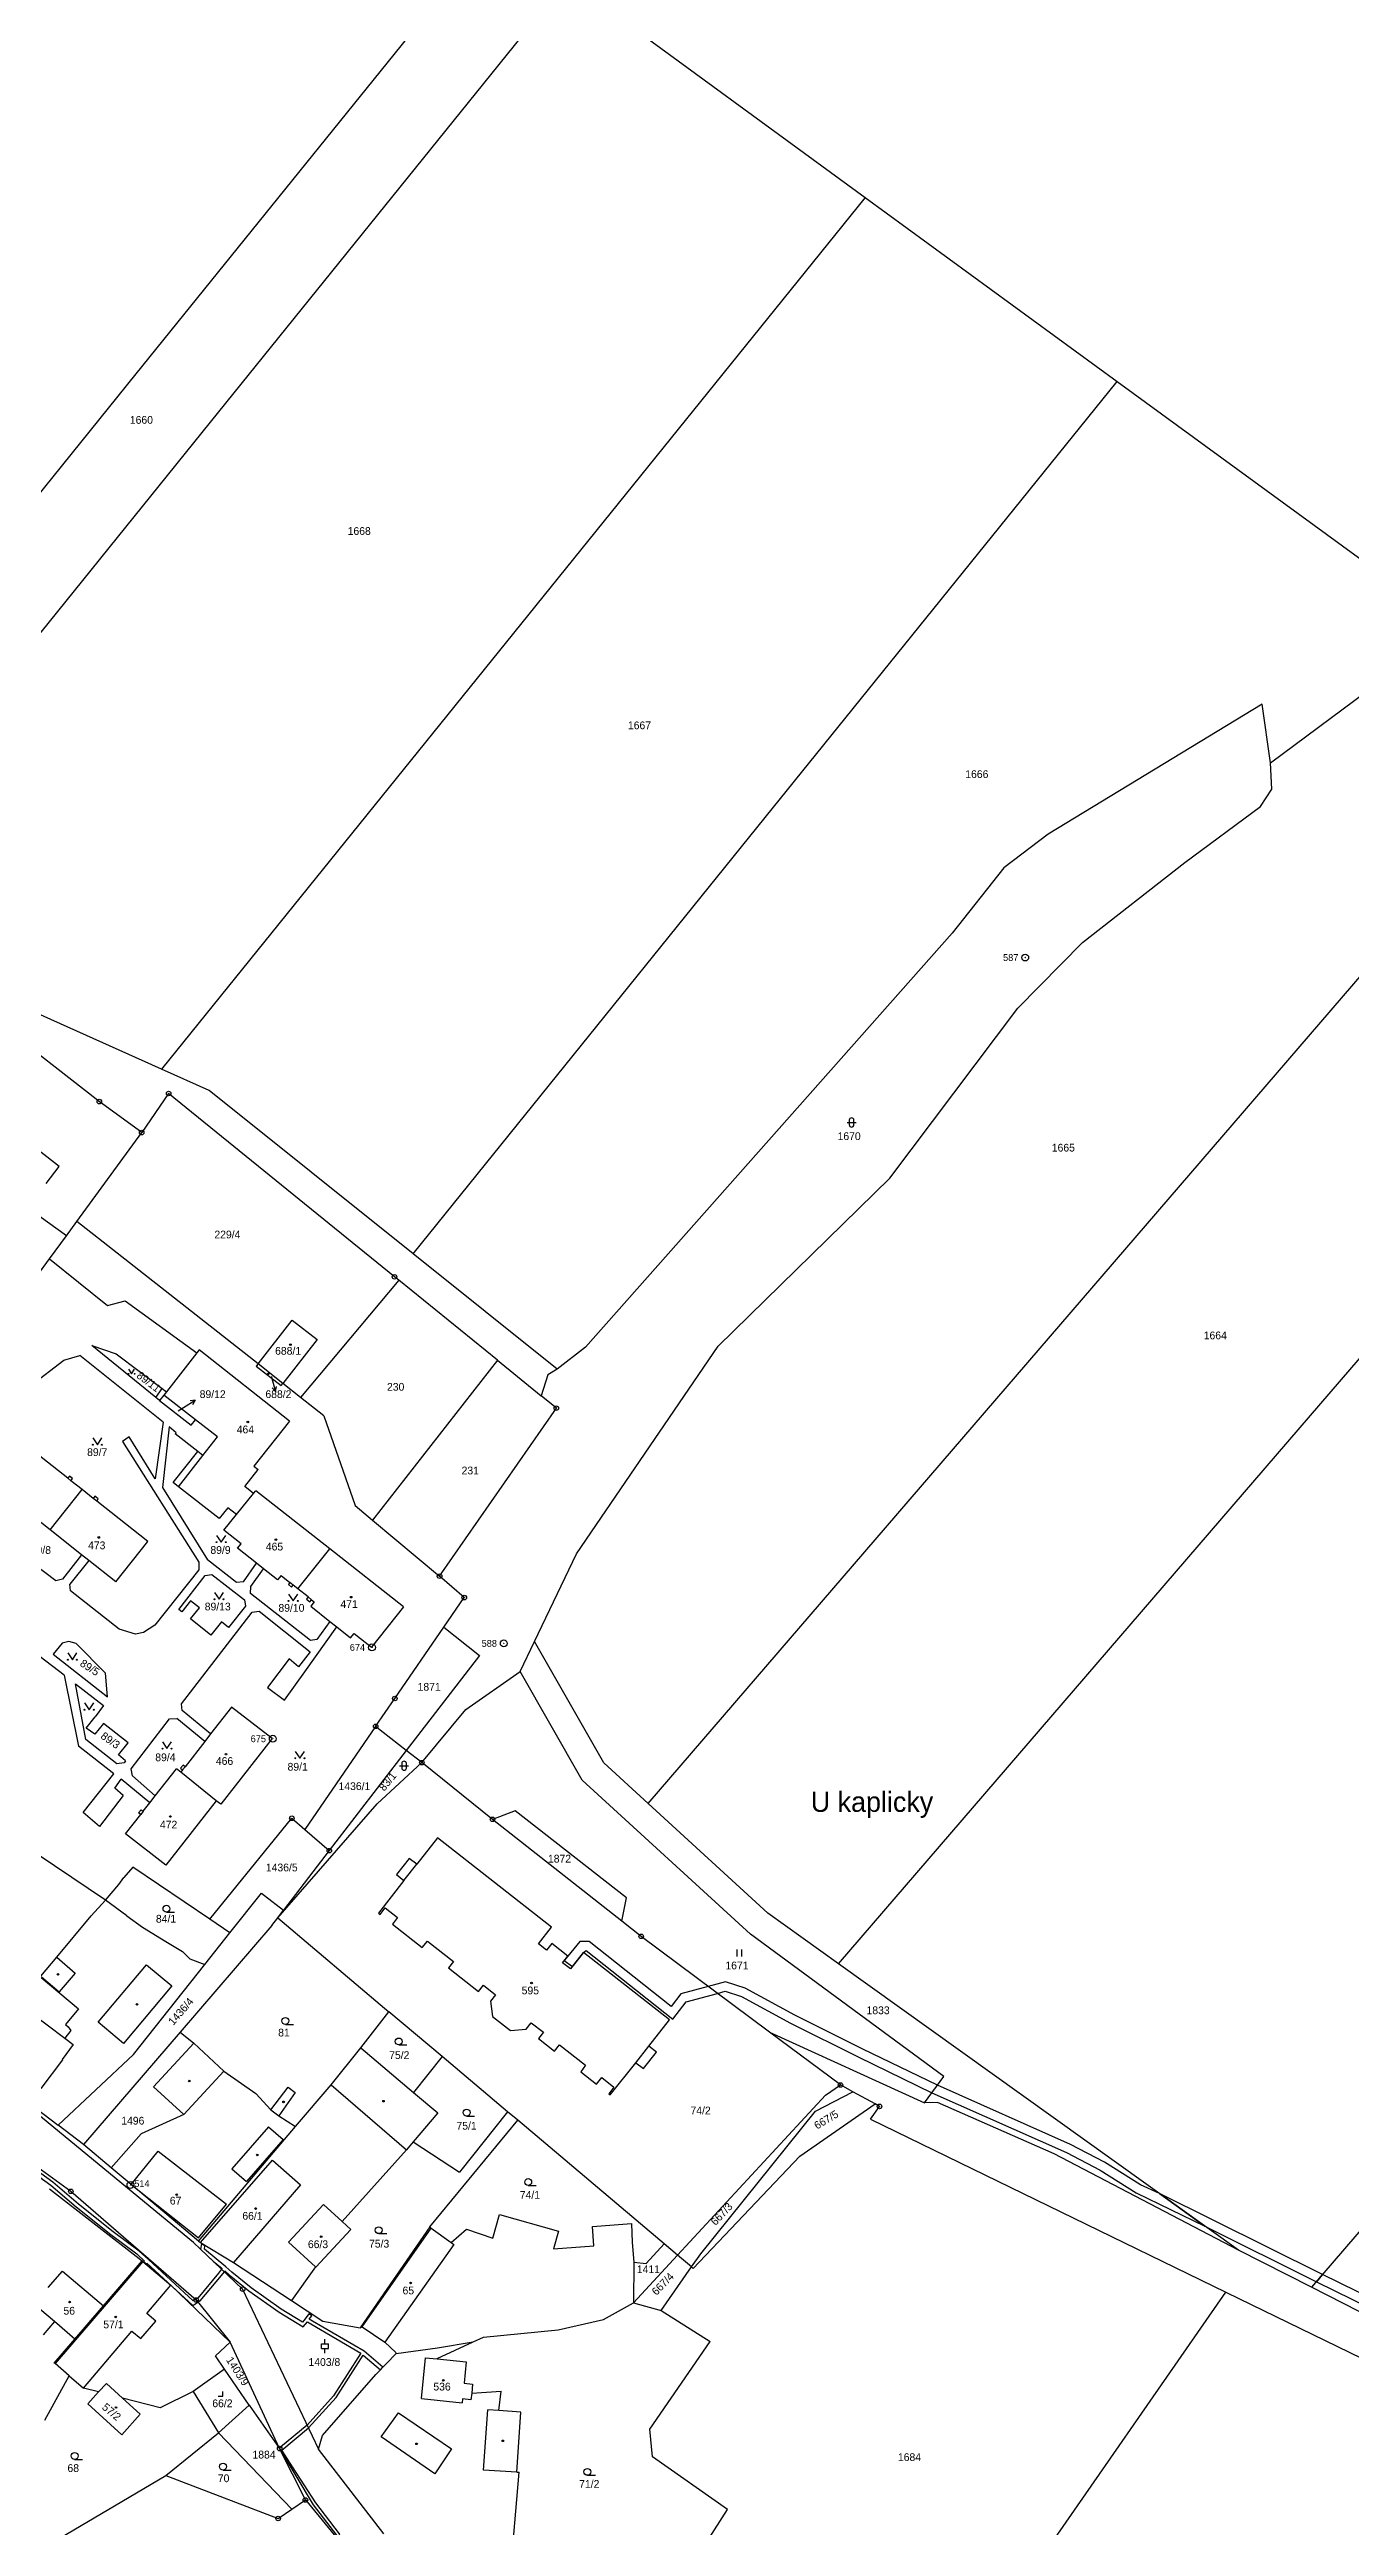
# Model space of a CAD drawing. Extents: x -820725 to -814908, y -1038210 to -1035296.
# Drawn here: x -817371 to -817086, y -1037267 to -1036725 of the extents above; entities that cross this region are included whole.
import ezdxf
from ezdxf.enums import TextEntityAlignment as Align

# ---------------------------------------------------------------- set-up
doc = ezdxf.new("R2010")
doc.units = 0
doc.header["$MEASUREMENT"] = 0
doc.linetypes.add('0_051C', pattern=[0])
for name, color, linetype in [('1009', 1, 'CONTINUOUS'), ('101', 1, 'CONTINUOUS'), ('1016', 1, 'CONTINUOUS'), ('1029', 1, 'CONTINUOUS'), ('105', 1, 'CONTINUOUS'), ('18', 1, 'CONTINUOUS'), ('21800', 1, 'CONTINUOUS'), ('21900', 1, 'CONTINUOUS'), ('21999', 1, 'CONTINUOUS'), ('23700', 1, 'CONTINUOUS'), ('304', 1, 'CONTINUOUS'), ('306', 1, 'CONTINUOUS'), ('314', 1, 'CONTINUOUS'), ('316', 1, 'CONTINUOUS'), ('318', 1, 'CONTINUOUS'), ('319', 1, 'CONTINUOUS'), ('402', 1, 'CONTINUOUS'), ('404', 1, 'CONTINUOUS')]:
    doc.layers.add(name, color=color, linetype=linetype)

# ---------------------------------------------------------------- blocks, each defined once
blk = doc.blocks.new('4_02$0')
at = {"layer": '404', "color": 255, "linetype": 'Continuous'}
blk.add_circle((-0.01, 0), 0.175, dxfattribs=at)
blk = doc.blocks.new('1029$1')
at = {"layer": '1029', "color": 6, "linetype": 'Continuous'}
for p, q in [((0, 3), (-0.5, 2)), ((0, 0), (0, 3)), ((0, 3), (0.5, 2))]:
    blk.add_line(p, q, dxfattribs=at)
blk = doc.blocks.new('3_06$2')
at = {"layer": '306', "color": 255, "linetype": 'Continuous'}
for p, q in [((-0.51, 0), (-0.51, 1.5)), ((0.49, 0), (0.49, 1.5))]:
    blk.add_line(p, q, dxfattribs=at)
blk = doc.blocks.new('3_16$4')
at = {"layer": '316', "color": 255, "linetype": 'Continuous'}
for p, q in [((-1, 1), (1, 1)), ((-0.5, 1.5), (-0.5, 0.5)), ((0.5, 0.5), (0.5, 1.5))]:
    blk.add_line(p, q, dxfattribs=at)
for centre, start, end in [((0, 1.5), 0, 180), ((0, 0.5), 180, 359.9879)]:
    blk.add_arc(centre, 0.5, start, end, dxfattribs=at)
blk = doc.blocks.new('3_04$3')
at = {"layer": '304', "color": 255, "linetype": 'Continuous'}
blk.add_line((0.01, 0), (1.76, 0), dxfattribs=at)
blk.add_circle((0.01, 0.75), 0.75, dxfattribs=at)
blk = doc.blocks.new('3_14$10')
at = {"layer": '314', "color": 255, "linetype": 'Continuous'}
blk.add_lwpolyline([(-1, 1.5), (0, 0), (1, 1.5)], dxfattribs=at)
for centre in [(-1, 0), (1, 0)]:
    blk.add_circle(centre, 0.1, dxfattribs=at)
blk = doc.blocks.new('3_19$11')
at = {"layer": '319', "color": 255, "linetype": 'Continuous'}
for p, q in [((-1, 0), (0, 0)), ((0, 0), (0, 1))]:
    blk.add_line(p, q, dxfattribs=at)
blk = doc.blocks.new('1_01$12')
at = {"layer": '101', "color": 3, "linetype": 'Continuous'}
for radius in [0.75, 0.03]:
    blk.add_circle((0, 0), radius, dxfattribs=at)
blk = doc.blocks.new('3_18$14')
at = {"layer": '318', "color": 255, "linetype": 'Continuous'}
for p, q in [((-0.75, 2), (0.75, 2)), ((-0.75, 1), (-0.75, 2)), ((-0.75, 1), (0.75, 1)), ((0, 2), (0, 3)), ((0, 0), (0, 1)), ((0.75, 1), (0.75, 2))]:
    blk.add_line(p, q, dxfattribs=at)
blk = doc.blocks.new('1_05$13')
at = {"layer": '105', "color": 3, "linetype": 'Continuous'}
for radius in [0.5, 0.0303]:
    blk.add_circle((0, 0), radius, dxfattribs=at)

msp = doc.modelspace()

# ---------------------------------------------------------------- linework, layer by layer
at = {"layer": '1029', "color": 255, "linetype": 'Continuous'}
for p, q in [((-817322.09, -1037015.32), (-817321.97, -1037015.76)), ((-817342.47, -1037022.86), (-817341.33, -1037022.15))]:
    msp.add_line(p, q, dxfattribs=at)
at = {"layer": '21800', "color": 255, "linetype": 'Continuous'}
for p, q in [((-817345.04, -1037018.67), (-817345.64, -1037019.44)), ((-817342.42, -1037039.49), (-817337.08, -1037032.65)), ((-817365.98, -1037038.16), (-817366.67, -1037037.62)), ((-817360.33, -1037042.63), (-817361.08, -1037042.04)), ((-817317.29, -1037061.04), (-817318.01, -1037060.47)), ((-817313.27, -1037064.23), (-817314.03, -1037063.64)), ((-817340.96, -1037100.82), (-817341.51, -1037101.53)), ((-817350.14, -1037110.59), (-817350.68, -1037111.29)), ((-817293.05, -1037125.78), (-817290.26, -1037122.21)), ((-817369.08, -1037142.52), (-817365.01, -1037146.06)), ((-817372.5, -1037146.97), (-817364.31, -1037153.84)), ((-817372.41, -1037146.86), (-817368.53, -1037150.11)), ((-817365.01, -1037146.06), (-817368.53, -1037150.11)), ((-817360.02, -1037156.79), (-817349.46, -1037144.24)), ((-817343.9, -1037148.84), (-817354.43, -1037161.49)), ((-817349.46, -1037144.24), (-817343.9, -1037148.84)), ((-817375.03, -1037154.47), (-817367.29, -1037160.33)), ((-817364.31, -1037153.84), (-817367.15, -1037157.33)), ((-817366.01, -1037158.62), (-817367.29, -1037160.33)), ((-817367.15, -1037157.33), (-817366.55, -1037157.78)), ((-817366.55, -1037157.78), (-817366.01, -1037158.62)), ((-817354.43, -1037161.49), (-817360.02, -1037156.79)), ((-817367.8, -1037165.04), (-817372.58, -1037171.35)), ((-817365.47, -1037161.71), (-817367.92, -1037164.95)), ((-817367.92, -1037164.95), (-817367.8, -1037165.04)), ((-817367.29, -1037160.33), (-817365.47, -1037161.71)), ((-817242.3, -1037165.67), (-817239.48, -1037162.07)), ((-817341.25, -1037177.01), (-817332.48, -1037167.51)), ((-817309.01, -1037170.51), (-817292.52, -1037184.74)), ((-817322.21, -1037175.99), (-817320.48, -1037177.31)), ((-817322.72, -1037179.71), (-817330.72, -1037188.91)), ((-817322.72, -1037179.71), (-817319.53, -1037182.49)), ((-817352.79, -1037192.38), (-817346.86, -1037185.03)), ((-817346.86, -1037185.03), (-817331.9, -1037196.66)), ((-817337.62, -1037205.06), (-817321.82, -1037187.04)), ((-817319.53, -1037182.49), (-817327.53, -1037191.69)), ((-817321.82, -1037187.04), (-817315.69, -1037192.4)), ((-817352.79, -1037192.38), (-817338.04, -1037204.05)), ((-817330.72, -1037188.91), (-817327.53, -1037191.69)), ((-817315.69, -1037192.4), (-817330.38, -1037209.46)), ((-817338.04, -1037204.05), (-817331.9, -1037196.66)), ((-817302.2, -1037223.54), (-817287.07, -1037201.91)), ((-817282.15, -1037205.49), (-817297.27, -1037226.9)), ((-817282.73, -1037205.07), (-817282.15, -1037205.49)), ((-817370.97, -1037214.9), (-817367.78, -1037211.32)), ((-817350.23, -1037209.21), (-817369.42, -1037231.55)), ((-817367.78, -1037211.32), (-817358.82, -1037218.91)), ((-817369.59, -1037222.4), (-817374.15, -1037218.47)), ((-817349.37, -1037220.63), (-817344.1, -1037214.43)), ((-817363.25, -1037236.94), (-817352.67, -1037224.51)), ((-817352.67, -1037224.51), (-817350.67, -1037226.12)), ((-817350.67, -1037226.12), (-817347.39, -1037222.31)), ((-817347.39, -1037222.31), (-817349.37, -1037220.63)), ((-817289.2, -1037239.26), (-817288.31, -1037230.32)), ((-817288.31, -1037230.32), (-817285.8, -1037230.57)), ((-817289.2, -1037239.26), (-817280.31, -1037240.15)), ((-817280.23, -1037239.34), (-817280.31, -1037240.15)), ((-817278.38, -1037239.52), (-817280.23, -1037239.34)), ((-817278.23, -1037238.07), (-817278.38, -1037239.52)), ((-817298.05, -1037247.66), (-817294.25, -1037242.38)), ((-817294.25, -1037242.38), (-817282.64, -1037250.24)), ((-817275.62, -1037254.94), (-817274.71, -1037241.72)), ((-817272.26, -1037241.89), (-817274.71, -1037241.72)), ((-817286.31, -1037255.74), (-817298.05, -1037247.66)), ((-817282.64, -1037250.24), (-817286.31, -1037255.74)), ((-817268.35, -1037255.39), (-817275.62, -1037254.94))]:
    msp.add_line(p, q, dxfattribs=at)
at = {"layer": '21900', "color": 3, "linetype": 'Continuous'}
for p, q in [((-817257.34, -1036709.29), (-817192.05, -1036757.02)), ((-817192.05, -1036757.02), (-817136.91, -1036797.33)), ((-817136.91, -1036797.33), (-817063.33, -1036851.12)), ((-817103.33, -1036880.93), (-817063.33, -1036851.12)), ((-817366.97, -1036984.54), (-817488.08, -1036897.15)), ((-817359.76, -1036955.11), (-817400.91, -1036923.05)), ((-817344.58, -1036953.35), (-817350.48, -1036961.9)), ((-817295.12, -1036993.5), (-817344.58, -1036953.35)), ((-817350.48, -1036961.9), (-817359.76, -1036955.11)), ((-817368.52, -1036969.32), (-817374.63, -1036964.62)), ((-817364.64, -1036981.35), (-817350.48, -1036961.9)), ((-817371.39, -1036973.05), (-817368.52, -1036969.32)), ((-817370.63, -1036989.53), (-817366.97, -1036984.54)), ((-817366.97, -1036984.54), (-817364.64, -1036981.35)), ((-817325.01, -1037012.58), (-817364.64, -1036981.35)), ((-817373.19, -1036993.03), (-817370.63, -1036989.53)), ((-817370.63, -1036989.53), (-817357.93, -1036999.76)), ((-817259.53, -1037013.7), (-817291.01, -1036988.49)), ((-817294.2, -1036994.25), (-817295.12, -1036993.5)), ((-817272.6, -1037011.79), (-817294.2, -1036994.25)), ((-817357.93, -1036999.76), (-817354.06, -1036998.79)), ((-817354.06, -1036998.79), (-817338.44, -1037010.16)), ((-817388.67, -1037027.91), (-817367.53, -1037011.77)), ((-817367.53, -1037011.77), (-817363.99, -1037010.72)), ((-817345.8, -1037025.33), (-817363.99, -1037010.72)), ((-817347.38, -1037019.95), (-817361.36, -1037008.56)), ((-817361.36, -1037008.56), (-817356.06, -1037010.37)), ((-817356.06, -1037010.37), (-817346.01, -1037017.94)), ((-817338.44, -1037010.16), (-817345.04, -1037018.67)), ((-817337.9, -1037009.47), (-817338.44, -1037010.16)), ((-817318.15, -1037025.11), (-817337.9, -1037009.47)), ((-817319.6, -1037016.85), (-817325.01, -1037012.58)), ((-817272.6, -1037011.79), (-817262.99, -1037019.59)), ((-817347.38, -1037019.95), (-817346.01, -1037017.94)), ((-817346.01, -1037017.94), (-817345.04, -1037018.67)), ((-817315.68, -1037019.94), (-817319.6, -1037016.85)), ((-817346.56, -1037020.62), (-817347.38, -1037019.95)), ((-817345.64, -1037019.44), (-817346.56, -1037020.62)), ((-817346.56, -1037020.62), (-817339.63, -1037026.01)), ((-817338.72, -1037024.84), (-817345.64, -1037019.44)), ((-817310.61, -1037023.94), (-817315.68, -1037019.94)), ((-817310.61, -1037023.94), (-817303.74, -1037043.62)), ((-817285.26, -1037059.08), (-817259.69, -1037022.27)), ((-817259.69, -1037022.27), (-817262.99, -1037019.59)), ((-817366.67, -1037037.62), (-817377.6, -1037028.97)), ((-817353.23, -1037028.53), (-817354.66, -1037029.56)), ((-817354.66, -1037029.56), (-817338, -1037056.05)), ((-817347.51, -1037037.74), (-817353.23, -1037028.53)), ((-817345.8, -1037025.33), (-817347.51, -1037037.74)), ((-817344.48, -1037026.4), (-817345.94, -1037039.62)), ((-817342.92, -1037027.65), (-817344.48, -1037026.4)), ((-817343.14, -1037027.93), (-817342.92, -1037027.65)), ((-817338.22, -1037031.77), (-817343.14, -1037027.93)), ((-817339.63, -1037026.01), (-817338.72, -1037024.84)), ((-817333.91, -1037028.59), (-817338.72, -1037024.84)), ((-817337.08, -1037032.65), (-817333.91, -1037028.59)), ((-817318.15, -1037025.11), (-817325.96, -1037034.97)), ((-817343.58, -1037038.59), (-817338.22, -1037031.77)), ((-817337.08, -1037032.65), (-817338.22, -1037031.77)), ((-817325.96, -1037034.97), (-817325, -1037035.73)), ((-817370.5, -1037048.96), (-817363.53, -1037040.1)), ((-817366.31, -1037037.16), (-817366.67, -1037037.62)), ((-817365.62, -1037037.71), (-817366.31, -1037037.16)), ((-817365.98, -1037038.16), (-817365.62, -1037037.71)), ((-817363.53, -1037040.1), (-817365.98, -1037038.16)), ((-817361.08, -1037042.04), (-817363.53, -1037040.1)), ((-817345.94, -1037039.62), (-817336.08, -1037055.5)), ((-817342.42, -1037039.49), (-817343.58, -1037038.59)), ((-817333.49, -1037046.46), (-817342.42, -1037039.49)), ((-817327.91, -1037039.44), (-817325, -1037035.73)), ((-817326.01, -1037040.98), (-817327.91, -1037039.44)), ((-817326.01, -1037040.98), (-817325.51, -1037040.37)), ((-817309.32, -1037053.1), (-817325.51, -1037040.37)), ((-817370.5, -1037048.96), (-817376.17, -1037044.5)), ((-817360.72, -1037041.58), (-817361.08, -1037042.04)), ((-817359.97, -1037042.17), (-817360.72, -1037041.58)), ((-817360.33, -1037042.63), (-817359.97, -1037042.17)), ((-817349.15, -1037051.47), (-817360.33, -1037042.63)), ((-817331.65, -1037044.1), (-817333.49, -1037046.46)), ((-817332.47, -1037048.98), (-817329.73, -1037045.59)), ((-817329.73, -1037045.59), (-817331.65, -1037044.1)), ((-817329.73, -1037045.59), (-817326.01, -1037040.98)), ((-817303.74, -1037043.62), (-817299.92, -1037046.82)), ((-817363.62, -1037054.38), (-817370.5, -1037048.96)), ((-817356.11, -1037060.29), (-817349.15, -1037051.47)), ((-817328.7, -1037051.98), (-817332.47, -1037048.98)), ((-817299.92, -1037046.82), (-817285.26, -1037059.08)), ((-817369.31, -1037060.07), (-817380.44, -1037051.62)), ((-817363.62, -1037054.38), (-817367.81, -1037059.73)), ((-817362.02, -1037055.64), (-817366.23, -1037060.87)), ((-817362.02, -1037055.64), (-817363.62, -1037054.38)), ((-817356.11, -1037060.29), (-817362.02, -1037055.64)), ((-817338, -1037056.05), (-817337.99, -1037057.66)), ((-817329.75, -1037060.47), (-817336.08, -1037055.5)), ((-817329.47, -1037052.96), (-817328.7, -1037051.98)), ((-817325.32, -1037056.26), (-817329.47, -1037052.96)), ((-817328.21, -1037060.34), (-817325.32, -1037056.26)), ((-817323.81, -1037057.46), (-817325.32, -1037056.26)), ((-817316.27, -1037061.85), (-817309.32, -1037053.1)), ((-817293.13, -1037065.83), (-817309.32, -1037053.1)), ((-817367.81, -1037059.73), (-817369.31, -1037060.07)), ((-817366.04, -1037062.32), (-817366.23, -1037060.87)), ((-817355.41, -1037070.67), (-817366.04, -1037062.32)), ((-817337.99, -1037057.66), (-817347.57, -1037069.83)), ((-817342.31, -1037066.39), (-817336.58, -1037058.96)), ((-817336.58, -1037058.96), (-817335.11, -1037058.71)), ((-817335.11, -1037058.71), (-817327.98, -1037064.3)), ((-817328.21, -1037060.34), (-817329.75, -1037060.47)), ((-817326.66, -1037062.87), (-817326.59, -1037061.33)), ((-817326.59, -1037061.33), (-817323.81, -1037057.46)), ((-817320.73, -1037059.91), (-817323.81, -1037057.46)), ((-817319.95, -1037058.93), (-817320.73, -1037059.91)), ((-817319.95, -1037058.93), (-817318.01, -1037060.47)), ((-817318.01, -1037060.47), (-817318.37, -1037060.92)), ((-817318.37, -1037060.92), (-817317.65, -1037061.5)), ((-817317.65, -1037061.5), (-817317.29, -1037061.04)), ((-817316.27, -1037061.85), (-817317.29, -1037061.04)), ((-817314.03, -1037063.64), (-817316.27, -1037061.85)), ((-817279.85, -1037063.77), (-817285.26, -1037059.08)), ((-817341.69, -1037066.89), (-817342.31, -1037066.39)), ((-817341.77, -1037087.06), (-817326.26, -1037066.99)), ((-817339.78, -1037064.5), (-817341.69, -1037066.89)), ((-817337.85, -1037066.05), (-817339.78, -1037064.5)), ((-817339.76, -1037068.43), (-817337.85, -1037066.05)), ((-817327.74, -1037065.67), (-817331.46, -1037070.33)), ((-817327.98, -1037064.3), (-817327.74, -1037065.67)), ((-817313.52, -1037073.2), (-817326.66, -1037062.87)), ((-817326.26, -1037066.99), (-817324.79, -1037066.77)), ((-817324.79, -1037066.77), (-817313.62, -1037075.63)), ((-817314.03, -1037063.64), (-817314.39, -1037064.09)), ((-817314.39, -1037064.09), (-817313.63, -1037064.69)), ((-817313.63, -1037064.69), (-817313.27, -1037064.23)), ((-817312.7, -1037064.69), (-817313.47, -1037065.67)), ((-817313.47, -1037065.67), (-817309.29, -1037068.99)), ((-817313.27, -1037064.23), (-817312.7, -1037064.69)), ((-817293.13, -1037065.83), (-817300.19, -1037074.63)), ((-817284.33, -1037070.29), (-817279.85, -1037063.77)), ((-817351.84, -1037071.76), (-817355.41, -1037070.67)), ((-817350.1, -1037071.42), (-817351.84, -1037071.76)), ((-817347.57, -1037069.83), (-817350.1, -1037071.42)), ((-817335.34, -1037071.98), (-817339.76, -1037068.43)), ((-817333.02, -1037069.09), (-817335.34, -1037071.98)), ((-817331.46, -1037070.33), (-817333.02, -1037069.09)), ((-817314.74, -1037080.03), (-817307.77, -1037070.2)), ((-817312.15, -1037072.95), (-817313.52, -1037073.2)), ((-817309.29, -1037068.99), (-817312.15, -1037072.95)), ((-817309.29, -1037068.99), (-817307.77, -1037070.2)), ((-817307.77, -1037070.2), (-817304.73, -1037072.61)), ((-817304.73, -1037072.61), (-817303.96, -1037071.64)), ((-817303.96, -1037071.64), (-817300.19, -1037074.63)), ((-817295.06, -1037085.89), (-817284.33, -1037070.29)), ((-817367.45, -1037080.74), (-817372.73, -1037076.72)), ((-817367.87, -1037073.74), (-817369.83, -1037076.14)), ((-817369.83, -1037076.14), (-817357.99, -1037085.52)), ((-817366.41, -1037073.4), (-817367.87, -1037073.74)), ((-817364.82, -1037073.83), (-817366.41, -1037073.4)), ((-817358.42, -1037080.31), (-817364.82, -1037073.83)), ((-817318.18, -1037077.2), (-817322.92, -1037083.45)), ((-817316.11, -1037078.92), (-817318.18, -1037077.2)), ((-817313.62, -1037075.63), (-817316.11, -1037078.92)), ((-817267.63, -1037079.99), (-817264.48, -1037073.41)), ((-817367.45, -1037080.74), (-817364.3, -1037096.33)), ((-817365, -1037082.66), (-817358.85, -1037087.42)), ((-817362.68, -1037094.87), (-817365, -1037082.66)), ((-817357.99, -1037085.52), (-817358.42, -1037080.31)), ((-817322.92, -1037083.45), (-817319.2, -1037086.24)), ((-817319.2, -1037086.24), (-817314.74, -1037080.03)), ((-817358.85, -1037087.42), (-817360.68, -1037089.91)), ((-817341.61, -1037088.5), (-817341.77, -1037087.06)), ((-817335.39, -1037093.65), (-817341.61, -1037088.5)), ((-817330.82, -1037087.77), (-817335.39, -1037093.65)), ((-817321.94, -1037094.67), (-817330.82, -1037087.77)), ((-817299.26, -1037091.99), (-817295.06, -1037085.89)), ((-817355.89, -1037100.18), (-817362.68, -1037094.87)), ((-817362.6, -1037092.35), (-817360.68, -1037089.91)), ((-817360.71, -1037093.69), (-817362.6, -1037092.35)), ((-817358.87, -1037091.34), (-817360.71, -1037093.69)), ((-817353.47, -1037095.6), (-817358.87, -1037091.34)), ((-817352.75, -1037101.32), (-817344.38, -1037090.34)), ((-817344.38, -1037090.34), (-817342.8, -1037090.27)), ((-817336.66, -1037095.28), (-817342.8, -1037090.27)), ((-817335.39, -1037093.65), (-817336.66, -1037095.28)), ((-817321.94, -1037094.67), (-817333.18, -1037109.06)), ((-817299.26, -1037091.99), (-817314.73, -1037114.6)), ((-817292.55, -1037097.26), (-817299.26, -1037091.99)), ((-817356.56, -1037102.37), (-817364.3, -1037096.33)), ((-817354.33, -1037099.98), (-817355.89, -1037100.18)), ((-817355.56, -1037098.25), (-817353.47, -1037095.6)), ((-817354.01, -1037099.56), (-817355.56, -1037098.25)), ((-817354.01, -1037099.56), (-817354.33, -1037099.98)), ((-817336.66, -1037095.28), (-817340.96, -1037100.82)), ((-817292.55, -1037097.26), (-817309.4, -1037119.21)), ((-817289.15, -1037099.93), (-817298.93, -1037108.96)), ((-817289.15, -1037099.93), (-817292.55, -1037097.26)), ((-817273.67, -1037112.36), (-817289.15, -1037099.93)), ((-817363.3, -1037110.89), (-817356.56, -1037102.37)), ((-817356.39, -1037105.51), (-817354.97, -1037103.53)), ((-817354.51, -1037107.12), (-817356.39, -1037105.51)), ((-817348.73, -1037108.77), (-817354.97, -1037103.53)), ((-817352.49, -1037102.81), (-817352.75, -1037101.32)), ((-817347.49, -1037107.18), (-817352.49, -1037102.81)), ((-817347.49, -1037107.18), (-817342.89, -1037101.26)), ((-817341.9, -1037102.03), (-817342.89, -1037101.26)), ((-817341.42, -1037100.46), (-817341.97, -1037101.18)), ((-817341.97, -1037101.18), (-817341.51, -1037101.53)), ((-817341.51, -1037101.53), (-817341.9, -1037102.03)), ((-817334.16, -1037108.3), (-817341.9, -1037102.03)), ((-817340.96, -1037100.82), (-817341.42, -1037100.46)), ((-817359.7, -1037113.91), (-817363.3, -1037110.89)), ((-817354.51, -1037107.12), (-817359.7, -1037113.91)), ((-817351.14, -1037110.93), (-817350.6, -1037110.24)), ((-817350.68, -1037111.29), (-817351.14, -1037110.93)), ((-817350.6, -1037110.24), (-817350.14, -1037110.59)), ((-817350.14, -1037110.59), (-817348.73, -1037108.77)), ((-817348.73, -1037108.77), (-817347.49, -1037107.18)), ((-817334.16, -1037108.3), (-817345.2, -1037122.43)), ((-817333.18, -1037109.06), (-817334.16, -1037108.3)), ((-817320.7, -1037133.94), (-817298.93, -1037108.96)), ((-817358.43, -1037130.08), (-817380.73, -1037115.03)), ((-817354, -1037115.56), (-817350.68, -1037111.29)), ((-817345.2, -1037122.43), (-817354, -1037115.56)), ((-817335.58, -1037134.25), (-817317.61, -1037112.12)), ((-817317.61, -1037112.12), (-817314.73, -1037114.6)), ((-817314.73, -1037114.6), (-817309.4, -1037119.21)), ((-817285.72, -1037116.43), (-817290.26, -1037122.21)), ((-817260.75, -1037136.01), (-817285.72, -1037116.43)), ((-817245.36, -1037134.65), (-817273.67, -1037112.36)), ((-817465.09, -1037121.95), (-817365.98, -1037193.84)), ((-817309.4, -1037119.21), (-817319.43, -1037132.28)), ((-817291.92, -1037120.9), (-817294.72, -1037124.47)), ((-817290.26, -1037122.21), (-817291.92, -1037120.9)), ((-817358.43, -1037130.08), (-817355.51, -1037126.61)), ((-817355.51, -1037126.61), (-817354.4, -1037125.09)), ((-817352.44, -1037122.81), (-817354.4, -1037125.09)), ((-817335.58, -1037134.25), (-817352.44, -1037122.81)), ((-817293.05, -1037125.78), (-817298.63, -1037132.89)), ((-817294.72, -1037124.47), (-817293.05, -1037125.78)), ((-817361.54, -1037133.49), (-817358.43, -1037130.08)), ((-817353.73, -1037133.48), (-817358.43, -1037130.08)), ((-817331.18, -1037137.24), (-817324.26, -1037128.52)), ((-817324.26, -1037128.52), (-817323.56, -1037129.07)), ((-817323.56, -1037129.07), (-817319.43, -1037132.28)), ((-817320.7, -1037133.94), (-817319.43, -1037132.28)), ((-817298.63, -1037132.89), (-817298.27, -1037133.18)), ((-817298.27, -1037133.18), (-817297.16, -1037131.77)), ((-817297.16, -1037131.77), (-817294.47, -1037133.89)), ((-817369.08, -1037142.52), (-817361.54, -1037133.49)), ((-817353.73, -1037133.48), (-817350.33, -1037135.96)), ((-817350.33, -1037135.96), (-817345.2, -1037139.11)), ((-817321.97, -1037135.6), (-817342.07, -1037158.97)), ((-817336.65, -1037144.13), (-817331.18, -1037137.24)), ((-817331.18, -1037137.24), (-817335.58, -1037134.25)), ((-817321.97, -1037135.6), (-817320.7, -1037133.94)), ((-817320.7, -1037133.94), (-817296.34, -1037154.5)), ((-817294.47, -1037133.89), (-817295.58, -1037135.3)), ((-817295.58, -1037135.3), (-817289.04, -1037140.45)), ((-817263.59, -1037139.63), (-817260.75, -1037136.01)), ((-817241.13, -1037137.99), (-817245.36, -1037134.65)), ((-817213, -1037158.97), (-817241.13, -1037137.99)), ((-817372.57, -1037146.7), (-817369.08, -1037142.52)), ((-817345.2, -1037139.11), (-817341.57, -1037141.28)), ((-817341.57, -1037141.28), (-817339.92, -1037142.89)), ((-817339.92, -1037142.89), (-817336.65, -1037144.13)), ((-817289.04, -1037140.45), (-817287.92, -1037139.03)), ((-817287.92, -1037139.03), (-817282.21, -1037143.5)), ((-817282.21, -1037143.5), (-817283.32, -1037144.92)), ((-817261.83, -1037141), (-817263.59, -1037139.63)), ((-817260.71, -1037139.57), (-817261.83, -1037141)), ((-817257.2, -1037142.33), (-817260.71, -1037139.57)), ((-817258.31, -1037143.76), (-817257.2, -1037142.33)), ((-817253.73, -1037141.51), (-817256.57, -1037145.13)), ((-817234.94, -1037156.27), (-817253.73, -1037141.51)), ((-817352.29, -1037163.84), (-817336.65, -1037144.13)), ((-817283.32, -1037144.92), (-817276.76, -1037150.08)), ((-817276.76, -1037150.08), (-817275.65, -1037148.68)), ((-817275.65, -1037148.68), (-817272.98, -1037150.8)), ((-817256.57, -1037145.13), (-817258.31, -1037143.76)), ((-817110.31, -1037206.77), (-817197.89, -1037143.99)), ((-817302.49, -1037162.38), (-817296.34, -1037154.5)), ((-817284.71, -1037164.31), (-817296.34, -1037154.5)), ((-817272.98, -1037150.8), (-817274.08, -1037152.19)), ((-817274.08, -1037152.19), (-817273.66, -1037155.54)), ((-817342.07, -1037158.97), (-817363.25, -1037183.6)), ((-817342.07, -1037158.97), (-817339.06, -1037161.42)), ((-817273.66, -1037155.54), (-817269.7, -1037158.65)), ((-817269.7, -1037158.65), (-817266.31, -1037158.29)), ((-817266.31, -1037158.29), (-817265.22, -1037156.95)), ((-817265.22, -1037156.95), (-817262.5, -1037158.98)), ((-817262.5, -1037158.98), (-817263.59, -1037160.36)), ((-817239.48, -1037162.07), (-817234.94, -1037156.27)), ((-817213, -1037158.97), (-817179.11, -1037174.45)), ((-817197.48, -1037170.55), (-817213, -1037158.97)), ((-817368.75, -1037179.33), (-817352.29, -1037163.84)), ((-817339.06, -1037161.42), (-817347.86, -1037170.93)), ((-817339.06, -1037161.42), (-817332.48, -1037167.51)), ((-817309.01, -1037170.51), (-817302.49, -1037162.38)), ((-817302.49, -1037162.38), (-817290.97, -1037172.17)), ((-817284.71, -1037164.31), (-817290.97, -1037172.17)), ((-817270.37, -1037176.42), (-817284.71, -1037164.31)), ((-817263.59, -1037160.36), (-817260.12, -1037163.11)), ((-817260.12, -1037163.11), (-817259.01, -1037161.74)), ((-817259.01, -1037161.74), (-817253.3, -1037166.21)), ((-817240.59, -1037166.95), (-817237.8, -1037163.39)), ((-817237.8, -1037163.39), (-817239.48, -1037162.07)), ((-817332.48, -1037167.51), (-817325.51, -1037172.38)), ((-817316.77, -1037179.66), (-817309.01, -1037170.51)), ((-817253.3, -1037166.21), (-817254.33, -1037167.65)), ((-817254.33, -1037167.65), (-817250.88, -1037170.34)), ((-817250.88, -1037170.34), (-817249.76, -1037168.94)), ((-817249.76, -1037168.94), (-817247.13, -1037171.06)), ((-817247.91, -1037172.74), (-817242.3, -1037165.67)), ((-817242.3, -1037165.67), (-817240.59, -1037166.95)), ((-817200.75, -1037172.78), (-817197.48, -1037170.55)), ((-817194.75, -1037172.05), (-817197.48, -1037170.55)), ((-817339.11, -1037205.06), (-817377.19, -1037173.7)), ((-817375.15, -1037174.49), (-817368.75, -1037179.33)), ((-817347.86, -1037170.93), (-817341.25, -1037177.01)), ((-817325.51, -1037172.38), (-817322.21, -1037175.99)), ((-817322.21, -1037175.99), (-817318.4, -1037171.04)), ((-817316.85, -1037172.23), (-817320.48, -1037177.31)), ((-817318.4, -1037171.04), (-817316.85, -1037172.23)), ((-817290.97, -1037172.17), (-817285.67, -1037176.68)), ((-817247.13, -1037171.06), (-817248.2, -1037172.46)), ((-817248.2, -1037172.46), (-817247.91, -1037172.74)), ((-817233.16, -1037207.83), (-817200.75, -1037172.78)), ((-817228.07, -1037207.55), (-817202.94, -1037176.3)), ((-817206.4, -1037186.11), (-817189.92, -1037174.7)), ((-817202.94, -1037176.3), (-817194.75, -1037172.05)), ((-817189.92, -1037174.7), (-817194.75, -1037172.05)), ((-817190.95, -1037178.03), (-817188.94, -1037175.24)), ((-817188.94, -1037175.24), (-817189.92, -1037174.7)), ((-817363.25, -1037183.6), (-817368.75, -1037179.33)), ((-817350.59, -1037181.24), (-817357.14, -1037188.72)), ((-817341.25, -1037177.01), (-817350.59, -1037181.24)), ((-817338.07, -1037204.78), (-817316.77, -1037179.66)), ((-817320.48, -1037177.31), (-817316.77, -1037179.66)), ((-817285.67, -1037176.68), (-817291.04, -1037182.99)), ((-817287.39, -1037201.61), (-817268.16, -1037178.29)), ((-817270.37, -1037176.42), (-817280.91, -1037189.62)), ((-817268.16, -1037178.29), (-817270.37, -1037176.42)), ((-817236.1, -1037205.35), (-817268.16, -1037178.29)), ((-817190.95, -1037178.03), (-817113.12, -1037215.95)), ((-817357.14, -1037188.72), (-817363.25, -1037183.6)), ((-817306.56, -1037200.48), (-817292.52, -1037184.74)), ((-817291.04, -1037182.99), (-817292.52, -1037184.74)), ((-817291.04, -1037182.99), (-817280.91, -1037189.62)), ((-817229.72, -1037210.73), (-817206.4, -1037186.11)), ((-817352.79, -1037192.38), (-817357.14, -1037188.72)), ((-817338.07, -1037204.78), (-817352.79, -1037192.38)), ((-817370.66, -1037193.32), (-817350.38, -1037209.08)), ((-817365.98, -1037193.84), (-817338.56, -1037217.65)), ((-817318.3, -1037205), (-817310.67, -1037196.73)), ((-817310.67, -1037196.73), (-817306.56, -1037200.48)), ((-817304.7, -1037202.18), (-817312.33, -1037210.45)), ((-817306.56, -1037200.48), (-817304.7, -1037202.18)), ((-817287.39, -1037201.61), (-817302.62, -1037223.72)), ((-817287.39, -1037201.61), (-817287.07, -1037201.91)), ((-817287.07, -1037201.91), (-817282.73, -1037205.07)), ((-817282.73, -1037205.07), (-817279.33, -1037202.17)), ((-817279.33, -1037202.17), (-817273.57, -1037204.08)), ((-817273.57, -1037204.08), (-817272.11, -1037198.93)), ((-817272.11, -1037198.93), (-817259.2, -1037202.56)), ((-817259.2, -1037202.56), (-817260.33, -1037206.48)), ((-817251.76, -1037201.53), (-817243.27, -1037200.91)), ((-817251.46, -1037205.76), (-817251.76, -1037201.53)), ((-817243.27, -1037200.91), (-817243.11, -1037205.08)), ((-817339.11, -1037205.06), (-817328.38, -1037215.28)), ((-817338.07, -1037204.78), (-817337.62, -1037205.06)), ((-817337.62, -1037205.06), (-817330.38, -1037209.46)), ((-817312.39, -1037210.4), (-817318.3, -1037205)), ((-817260.33, -1037206.48), (-817251.46, -1037205.76)), ((-817243.11, -1037205.08), (-817242.76, -1037209.34)), ((-817242.83, -1037218.3), (-817233.16, -1037207.83)), ((-817240.06, -1037209.67), (-817236.1, -1037205.35)), ((-817233.16, -1037207.83), (-817236.1, -1037205.35)), ((-817230.08, -1037210.42), (-817233.16, -1037207.83)), ((-817230.08, -1037210.42), (-817228.07, -1037207.55)), ((-817094.35, -1037214.88), (-817110.31, -1037206.77)), ((-817358.82, -1037218.91), (-817350.38, -1037209.08)), ((-817350.38, -1037209.08), (-817350.23, -1037209.21)), ((-817350.23, -1037209.21), (-817344.1, -1037214.43)), ((-817330.38, -1037209.46), (-817317.7, -1037217.76)), ((-817312.39, -1037210.4), (-817317.7, -1037217.76)), ((-817312.33, -1037210.45), (-817312.39, -1037210.4)), ((-817242.76, -1037209.34), (-817242.83, -1037218.3)), ((-817242.76, -1037209.34), (-817240.06, -1037209.67)), ((-817236.74, -1037219.94), (-817230.08, -1037210.42)), ((-817229.72, -1037210.73), (-817230.08, -1037210.42)), ((-817365.12, -1037226.25), (-817358.82, -1037218.91)), ((-817331.08, -1037226.92), (-817344.1, -1037214.43)), ((-817338.56, -1037217.65), (-817331.08, -1037226.92)), ((-817328.38, -1037215.28), (-817311.78, -1037250.32)), ((-817317.7, -1037217.76), (-817310.81, -1037222.26)), ((-817249.39, -1037221.94), (-817242.83, -1037218.3)), ((-817242.83, -1037218.3), (-817236.74, -1037219.94)), ((-817196.47, -1037335.98), (-817113.12, -1037215.95)), ((-817369.59, -1037222.4), (-817372.05, -1037225.26)), ((-817365.12, -1037226.25), (-817369.59, -1037222.4)), ((-817310.81, -1037222.26), (-817302.62, -1037223.72)), ((-817302.62, -1037223.72), (-817302.2, -1037223.54)), ((-817302.2, -1037223.54), (-817297.27, -1037226.9)), ((-817275.64, -1037225.83), (-817259.26, -1037224.17)), ((-817259.26, -1037224.17), (-817249.39, -1037221.94)), ((-817236.74, -1037219.94), (-817225.99, -1037226.76)), ((-817369.61, -1037231.48), (-817365.12, -1037226.25)), ((-817334.31, -1037229.87), (-817331.08, -1037226.92)), ((-817332.34, -1037232.78), (-817334.31, -1037229.87)), ((-817320.27, -1037250.21), (-817331.08, -1037226.92)), ((-817299.18, -1037233.97), (-817294.77, -1037229.34)), ((-817297.27, -1037226.9), (-817294.81, -1037229.12)), ((-817294.81, -1037229.12), (-817294.77, -1037229.34)), ((-817294.77, -1037229.34), (-817285.73, -1037228.16)), ((-817285.8, -1037230.48), (-817277.87, -1037226.85)), ((-817285.8, -1037230.48), (-817285.8, -1037230.57)), ((-817285.73, -1037228.16), (-817277.87, -1037226.85)), ((-817277.87, -1037226.85), (-817275.64, -1037225.83)), ((-817239.2, -1037245.97), (-817225.99, -1037226.76)), ((-817371.67, -1037244), (-817366.39, -1037234.26)), ((-817369.42, -1037231.55), (-817369.61, -1037231.48)), ((-817366.39, -1037234.26), (-817369.42, -1037231.55)), ((-817366.39, -1037234.26), (-817363.25, -1037236.94)), ((-817358.21, -1037235.94), (-817359.91, -1037237.8)), ((-817354.69, -1037239.15), (-817358.21, -1037235.94)), ((-817332.34, -1037232.78), (-817339.19, -1037237.68)), ((-817326.94, -1037240.69), (-817332.34, -1037232.78)), ((-817310.89, -1037247.33), (-817299.18, -1037233.97)), ((-817285.8, -1037230.57), (-817279.42, -1037231.22)), ((-817279.42, -1037231.22), (-817279.88, -1037235.88)), ((-817279.88, -1037235.88), (-817278.03, -1037236.06)), ((-817359.91, -1037237.8), (-817363.25, -1037236.94)), ((-817359.91, -1037237.8), (-817362.28, -1037240.39)), ((-817354.85, -1037247.17), (-817362.28, -1037240.39)), ((-817346.4, -1037241.28), (-817354.69, -1037239.15)), ((-817350.78, -1037242.7), (-817354.69, -1037239.15)), ((-817339.19, -1037237.68), (-817346.4, -1037241.28)), ((-817339.19, -1037237.68), (-817333.67, -1037246.73)), ((-817333.67, -1037246.73), (-817326.94, -1037240.69)), ((-817326.94, -1037240.69), (-817320.27, -1037250.21)), ((-817278.03, -1037236.06), (-817278.23, -1037238.07)), ((-817278.23, -1037238.07), (-817271.81, -1037237.66)), ((-817272.26, -1037241.89), (-817271.81, -1037237.66)), ((-817350.78, -1037242.7), (-817354.85, -1037247.17)), ((-817345.16, -1037256.09), (-817333.67, -1037246.73)), ((-817333.67, -1037246.73), (-817317.61, -1037263.5)), ((-817267.44, -1037242.22), (-817272.26, -1037241.89)), ((-817268.35, -1037255.39), (-817267.44, -1037242.22)), ((-817238.66, -1037252), (-817239.2, -1037245.97)), ((-817314.63, -1037261.47), (-817320.27, -1037250.21)), ((-817311.78, -1037250.32), (-817310.89, -1037247.33)), ((-817297.49, -1037268.88), (-817311.78, -1037250.32)), ((-817222.19, -1037263.57), (-817238.66, -1037252)), ((-817356.45, -1037262.73), (-817345.16, -1037256.09)), ((-817345.16, -1037256.09), (-817320.59, -1037265.53)), ((-817269.32, -1037272.44), (-817267.8, -1037255.4)), ((-817268.35, -1037255.39), (-817267.8, -1037255.4)), ((-817368.21, -1037269.65), (-817356.45, -1037262.73)), ((-817317.61, -1037263.5), (-817314.63, -1037261.47)), ((-817314.63, -1037261.47), (-817301.02, -1037277.99)), ((-817320.59, -1037265.53), (-817317.61, -1037263.5)), ((-817232.78, -1037280.09), (-817222.19, -1037263.57))]:
    msp.add_line(p, q, dxfattribs=at)
for points in [[(-817272.9, -1036697.91), (-817351.74, -1036795.69), (-817430.57, -1036893.47)], [(-817257.34, -1036709.29), (-817335.5, -1036806.25), (-817413.66, -1036903.2)], [(-817192.05, -1036757.02), (-817269.1, -1036852.52), (-817346.14, -1036948.02)], [(-817291.01, -1036988.49), (-817213.96, -1036892.91), (-817136.91, -1036797.33)], [(-817103.33, -1036880.93), (-817105.14, -1036868.05), (-817152.01, -1036896.55), (-817161.7, -1036903.88), (-817173.04, -1036918.2), (-817253.32, -1037008.9), (-817259.53, -1037013.7)], [(-817239.6, -1037108.87), (-817137.51, -1036990.2), (-817035.42, -1036871.52)], [(-817264.48, -1037073.41), (-817255.26, -1037054.16), (-817224.29, -1037008.71), (-817186.66, -1036971.9), (-817158.69, -1036934.61), (-817144.49, -1036920.25), (-817122.11, -1036902.76), (-817105.51, -1036890.47), (-817103.08, -1036886.67), (-817103.33, -1036880.93)], [(-817346.14, -1036948.02), (-817373.98, -1036935.54), (-817410.04, -1036905.29), (-817413.66, -1036903.2)], [(-817197.89, -1037143.99), (-817094.58, -1037023.9), (-816991.26, -1036903.81)], [(-817291.01, -1036988.49), (-817335.71, -1036952.7), (-817346.14, -1036948.02)], [(-816890.28, -1036977.63), (-816992.32, -1037096.26), (-817094.35, -1037214.88)], [(-817325.01, -1037012.58), (-817317.51, -1037002.97), (-817312.07, -1037007.21), (-817319.6, -1037016.85)], [(-817325.01, -1037012.58), (-817325.41, -1037013.09), (-817319.97, -1037017.33), (-817319.6, -1037016.85)], [(-817259.53, -1037013.7), (-817261.53, -1037014.98), (-817262.99, -1037019.59)], [(-817284.33, -1037070.29), (-817276.49, -1037076.45), (-817292.55, -1037097.26)], [(-817239.6, -1037108.87), (-817249.29, -1037100), (-817264.48, -1037073.41)], [(-817289.15, -1037099.93), (-817279.53, -1037088.26), (-817267.63, -1037079.99)], [(-817179.11, -1037174.45), (-817174.86, -1037168.68), (-817217.17, -1037137.54), (-817254.03, -1037103.79), (-817267.63, -1037079.99)], [(-817245.36, -1037134.65), (-817244.36, -1037129.53), (-817268.69, -1037110.48), (-817273.67, -1037112.36)], [(-817197.89, -1037143.99), (-817213.38, -1037132.88), (-817239.6, -1037108.87)], [(-817110.31, -1037206.77), (-817150.71, -1037185.65), (-817176.22, -1037174.38), (-817179.11, -1037174.45)], [(-817113.12, -1037215.95), (-817069.77, -1037237.06), (-817064.04, -1037239.98)], [(-816938.57, -1037300.58), (-816955.88, -1037288.27), (-816970.51, -1037278.53), (-816969.79, -1037276.93), (-816974.07, -1037274.41), (-817004.87, -1037257.45), (-817008.46, -1037257.04), (-817080.5, -1037221.92), (-817094.35, -1037214.88)]]:
    msp.add_lwpolyline(points, dxfattribs=at)
at = {"layer": '21999', "color": 3, "linetype": 'Continuous'}
for p, q in [((-817294.2, -1036994.25), (-817315.68, -1037019.94)), ((-817272.6, -1037011.79), (-817299.92, -1037046.82))]:
    msp.add_line(p, q, dxfattribs=at)
at = {"layer": '23700', "color": 255, "linetype": '0_051C'}
for points in [[(-817253.18, -1037141.12), (-817234.2, -1037156.15), (-817231.25, -1037152.37), (-817224.39, -1037150.48), (-817222.72, -1037150.01), (-817219.18, -1037151.19), (-817208.41, -1037157.01), (-817193.5, -1037164.48), (-817177.49, -1037172.25), (-817148.03, -1037185.37), (-817140.66, -1037189.23), (-817132.78, -1037194.17), (-817117.69, -1037201.48), (-817127.66, -1037194.33), (-817131.82, -1037192.41), (-817139.66, -1037187.49), (-817147.16, -1037183.57), (-817176.27, -1037170.6), (-817192.62, -1037162.68), (-817207.49, -1037155.23), (-817218.38, -1037149.35), (-817222.66, -1037147.92), (-817226.42, -1037148.96), (-817232.41, -1037150.61), (-817234.54, -1037153.33), (-817252.49, -1037139.12), (-817254.54, -1037139.13), (-817257.2, -1037142.33), (-817257.96, -1037143.31), (-817256.17, -1037144.62), (-817253.73, -1037141.51), (-817253.18, -1037141.12)], [(-817127.66, -1037194.33), (-817117.69, -1037201.48), (-817093.3, -1037213.66), (-817091.96, -1037212.1), (-817127.66, -1037194.33)], [(-817314.28, -1037245.04), (-817313.97, -1037245.69), (-817307.92, -1037239.04), (-817301.98, -1037229.77), (-817298.21, -1037232.95), (-817297.66, -1037232.37), (-817301.77, -1037228.89), (-817313.05, -1037222.31), (-817313.78, -1037221.88), (-817313.23, -1037221.14), (-817313.89, -1037220.69), (-817314.69, -1037221.76), (-817315.3, -1037222.51), (-817319.91, -1037219.65), (-817326.51, -1037214.98), (-817330.77, -1037211.54), (-817332.05, -1037210.41), (-817336.75, -1037206.5), (-817336.65, -1037205.81), (-817337.38, -1037205.33), (-817337.57, -1037206.53), (-817334.85, -1037209.12), (-817332.86, -1037210.77), (-817332.97, -1037210.91), (-817332.38, -1037211.47), (-817332.25, -1037211.3), (-817331.29, -1037212.16), (-817326.99, -1037215.62), (-817320.35, -1037220.31), (-817315.12, -1037223.57), (-817314.21, -1037222.44), (-817313.41, -1037222.91), (-817302.52, -1037229.32), (-817308.48, -1037238.62), (-817314.28, -1037245.04)], [(-817333.03, -1037212.31), (-817332.38, -1037211.47), (-817332.97, -1037210.91), (-817333.65, -1037211.81), (-817338.19, -1037217.25), (-817338.68, -1037217.54), (-817338.15, -1037218.16), (-817337.67, -1037217.87), (-817333.03, -1037212.31)], [(-817307.67, -1037269.91), (-817306.74, -1037271.04), (-817307.16, -1037268.86), (-817312.35, -1037262.11), (-817317.47, -1037254.18), (-817319.77, -1037250.53), (-817313.97, -1037245.69), (-817314.28, -1037245.04), (-817320.05, -1037249.86), (-817320.33, -1037250.09), (-817320.27, -1037250.21), (-817312.93, -1037262.51), (-817307.82, -1037269.16), (-817307.67, -1037269.91)]]:
    msp.add_lwpolyline(points, close=True, dxfattribs=at)
for points in [[(-817377.72, -1037187.15), (-817370.4, -1037192.48), (-817364.81, -1037197.25), (-817357.23, -1037203.34), (-817351.55, -1037207.55), (-817349.84, -1037209.12), (-817350.03, -1037209.26), (-817349.46, -1037209.7), (-817349.32, -1037209.59), (-817339.28, -1037218.83), (-817338.15, -1037218.16), (-817338.56, -1037217.65), (-817338.68, -1037217.54), (-817339.18, -1037217.83), (-817349, -1037208.81), (-817351.05, -1037206.93), (-817356.75, -1037202.7), (-817364.29, -1037196.63), (-817369.9, -1037191.86), (-817377.28, -1037186.49)], [(-817076.62, -1037219.62), (-817091.96, -1037212.1), (-817093.3, -1037213.66), (-817093.3, -1037213.66), (-817077.5, -1037221.42)]]:
    msp.add_lwpolyline(points, dxfattribs=at)

# ---------------------------------------------------------------- block references
at = {"layer": '101', "color": 0, "linetype": 'ByBlock'}
for p in [(-817157.04, -1036923.56), (-817271.2, -1037073.81), (-817300.07, -1037074.69), (-817321.77, -1037094.7), (-817352.94, -1037192.46)]:
    msp.add_blockref('1_01$12', p, dxfattribs=at)
at = {"layer": '1029', "color": 0, "linetype": 'ByBlock'}
for p, rotation in [((-817321.97, -1037015.76), 195), ((-817341.33, -1037022.15), 302)]:
    msp.add_blockref('1029$1', p, dxfattribs=dict(at, rotation=rotation))
at = {"layer": '105', "color": 0, "linetype": 'ByBlock'}
for p in [(-817344.58, -1036953.35), (-817359.76, -1036955.11), (-817350.48, -1036961.9), (-817295.12, -1036993.5), (-817259.69, -1037022.27), (-817285.26, -1037059.08), (-817279.85, -1037063.77), (-817295.06, -1037085.89), (-817299.26, -1037091.99), (-817289.15, -1037099.93), (-817317.61, -1037112.12), (-817273.67, -1037112.36), (-817309.4, -1037119.21), (-817241.13, -1037137.99), (-817197.48, -1037170.55), (-817188.94, -1037175.24), (-817365.98, -1037193.84), (-817338.56, -1037217.65), (-817328.38, -1037215.28), (-817320.27, -1037250.21), (-817314.63, -1037261.47), (-817320.59, -1037265.53)]:
    msp.add_blockref('1_05$13', p, dxfattribs=at)
at = {"layer": '304', "color": 0, "linetype": 'ByBlock'}
for p in [(-817345.06, -1037132.69), (-817319.03, -1037157.27), (-817294.21, -1037161.76), (-817279.35, -1037177.35), (-817265.86, -1037192.57), (-817298.59, -1037203.11), (-817365.17, -1037252.58), (-817332.67, -1037254.91), (-817252.91, -1037256.06)]:
    msp.add_blockref('3_04$3', p, dxfattribs=at)
at = {"layer": '306', "color": 0, "linetype": 'ByBlock'}
msp.add_blockref('3_06$2', (-817219.61, -1037142.37), dxfattribs=at)
at = {"layer": '314', "color": 0, "linetype": 'ByBlock', "xscale": 0.67, "yscale": 0.67, "zscale": 0.67}
msp.add_blockref('3_14$10', (-817352.7, -1037014.76), dxfattribs=at)
at = {"layer": '314', "color": 0, "linetype": 'ByBlock'}
for p in [(-817360.17, -1037030.29), (-817333.07, -1037051.64), (-817333.54, -1037064.14), (-817317.32, -1037064.51), (-817365.65, -1037077.38), (-817361.98, -1037088.33), (-817344.95, -1037096.87), (-817315.84, -1037098.97)]:
    msp.add_blockref('3_14$10', p, dxfattribs=at)
at = {"layer": '316', "color": 0, "linetype": 'ByBlock'}
for p in [(-817195.05, -1036960.69), (-817293.03, -1037101.61)]:
    msp.add_blockref('3_16$4', p, dxfattribs=at)
at = {"layer": '318', "color": 0, "linetype": 'ByBlock'}
msp.add_blockref('3_18$14', (-817310.35, -1037229.27), dxfattribs=at)
at = {"layer": '319', "color": 0, "linetype": 'ByBlock'}
msp.add_blockref('3_19$11', (-817332.74, -1037238.7), dxfattribs=at)
at = {"layer": '402', "color": 0, "linetype": 'ByBlock'}
for p in [(-817368.79, -1037146.32), (-817351.49, -1037152.9), (-817340.05, -1037169.69), (-817319.41, -1037174.25), (-817297.52, -1037174.09), (-817325.15, -1037185.88), (-817290.29, -1037249.16), (-817271.4, -1037248.51)]:
    msp.add_blockref('4_02$0', p, dxfattribs=at)
at = {"layer": '404', "color": 0, "linetype": 'ByBlock'}
for p in [(-817317.9, -1037008.35), (-817322.74, -1037014.76), (-817327.24, -1037025.29), (-817359.86, -1037050.6), (-817321.09, -1037051.07), (-817304.61, -1037063.68), (-817332.01, -1037098.08), (-817344.2, -1037111.73), (-817265.11, -1037148.21), (-817342.79, -1037194.59), (-817325.52, -1037197.62), (-817311.18, -1037203.78), (-817291.6, -1037213.93), (-817366.25, -1037218.11), (-817356.16, -1037221.37), (-817284.43, -1037235.26), (-817356.07, -1037241.21)]:
    msp.add_blockref('4_02$0', p, dxfattribs=at)

# ---------------------------------------------------------------- texts
at = {"layer": '1009', "color": 255, "linetype": 'Continuous'}
msp.add_text('U kaplicky', height=4.4, dxfattribs=at).set_placement((-817203.99, -1037112.04), align=Align.BOTTOM_LEFT)
at = {"layer": '1016', "color": 174, "linetype": 'Continuous'}
for s, p in [('587', (-817158.54, -1036923.56)), ('588', (-817272.7, -1037073.81)), ('674', (-817301.57, -1037074.69)), ('675', (-817323.27, -1037094.7)), ('514', (-817348.76, -1037192.16))]:
    msp.add_text(s, height=1.5, dxfattribs=at).set_placement(p, align=Align.MIDDLE_RIGHT)
at = {"layer": '18', "color": 255, "linetype": 'Continuous'}
for s, p in [('1660', (-817350.54, -1036805.77)), ('1668', (-817302.85, -1036830.11)), ('1667', (-817241.49, -1036872.69)), ('1666', (-817167.63, -1036883.38)), ('1670', (-817195.59, -1036962.69)), ('1665', (-817148.69, -1036965.21)), ('1664', (-817115.43, -1037006.34)), ('1871', (-817287.54, -1037083.32)), ('1872', (-817259, -1037120.97)), ('1671', (-817220.15, -1037144.37)), ('1833', (-817189.25, -1037154.19)), ('1684', (-817182.38, -1037252.08))]:
    msp.add_text(s, height=1.7, dxfattribs=at).set_placement(p, align=Align.MIDDLE_CENTER)
for s, p in [('229/4', (-817331.71, -1036985.59)), ('688/1', (-817318.42, -1037011.08)), ('688/2', (-817320.54, -1037020.57)), ('230', (-817294.87, -1037018.96)), ('464', (-817327.77, -1037028.3)), ('89/7', (-817360.21, -1037033.27)), ('231', (-817278.54, -1037037.29)), ('473', (-817360.32, -1037053.69)), ('89/8', (-817372.55, -1037054.71)), ('89/9', (-817333.22, -1037054.7)), ('465', (-817321.4, -1037053.96)), ('89/13', (-817333.83, -1037067.09)), ('89/10', (-817317.69, -1037067.39)), ('471', (-817305.07, -1037066.55)), ('89/4', (-817345.29, -1037100.13)), ('466', (-817332.34, -1037100.93)), ('89/1', (-817316.33, -1037102.2)), ('1436/1', (-817303.9, -1037106.45)), ('472', (-817344.59, -1037114.87)), ('1436/5', (-817319.81, -1037124.26)), ('84/1', (-817345.15, -1037135.49)), ('595', (-817265.39, -1037151.2)), ('81', (-817319.33, -1037160.43)), ('75/2', (-817294.08, -1037165.37)), ('74/2', (-817228.11, -1037177.5)), ('1496', (-817352.42, -1037179.73)), ('75/1', (-817279.35, -1037180.85)), ('67', (-817343.05, -1037197.25)), ('74/1', (-817265.48, -1037196)), ('66/1', (-817326.22, -1037200.58)), ('66/3', (-817311.87, -1037206.8)), ('75/3', (-817298.49, -1037206.68)), ('1411', (-817239.54, -1037212.27)), ('56', (-817366.34, -1037221.37)), ('65', (-817292.1, -1037216.93)), ('57/1', (-817356.67, -1037224.37)), ('1403/8', (-817310.48, -1037232.6)), ('536', (-817284.72, -1037237.99)), ('66/2', (-817332.8, -1037241.65)), ('1884', (-817323.69, -1037252.89)), ('68', (-817365.46, -1037255.84)), ('70', (-817332.54, -1037258.07)), ('71/2', (-817252.48, -1037259.3))]:
    msp.add_text(s, height=1.7, dxfattribs=at).set_placement(p, align=Align.BOTTOM_CENTER)
for s, rotation, p in [('89/11', 323, (-817349.78, -1037017.58)), ('89/5', 327, (-817362.58, -1037080.24)), ('89/3', 325, (-817358.1, -1037096.16)), ('83/1', 51, (-817295.57, -1037104.92)), ('667/5', 31, (-817199.91, -1037179.32)), ('667/3', 47, (-817222.52, -1037199.74)), ('667/4', 46, (-817235.43, -1037215.08)), ('1403/9', 303, (-817330.61, -1037233.99)), ('57/2', 320, (-817357.95, -1037243.21))]:
    msp.add_text(s, height=1.7, rotation=rotation, dxfattribs=at).set_placement(p, align=Align.BOTTOM_CENTER)
msp.add_text('89/12', height=1.7, dxfattribs=at).set_placement((-817337.78, -1037020.57), align=Align.BOTTOM_LEFT)
msp.add_text('1436/4', height=1.7, rotation=49, dxfattribs=at).set_placement((-817343.16, -1037157.94), align=Align.BOTTOM_LEFT)

doc.saveas('drawing.dxf')
